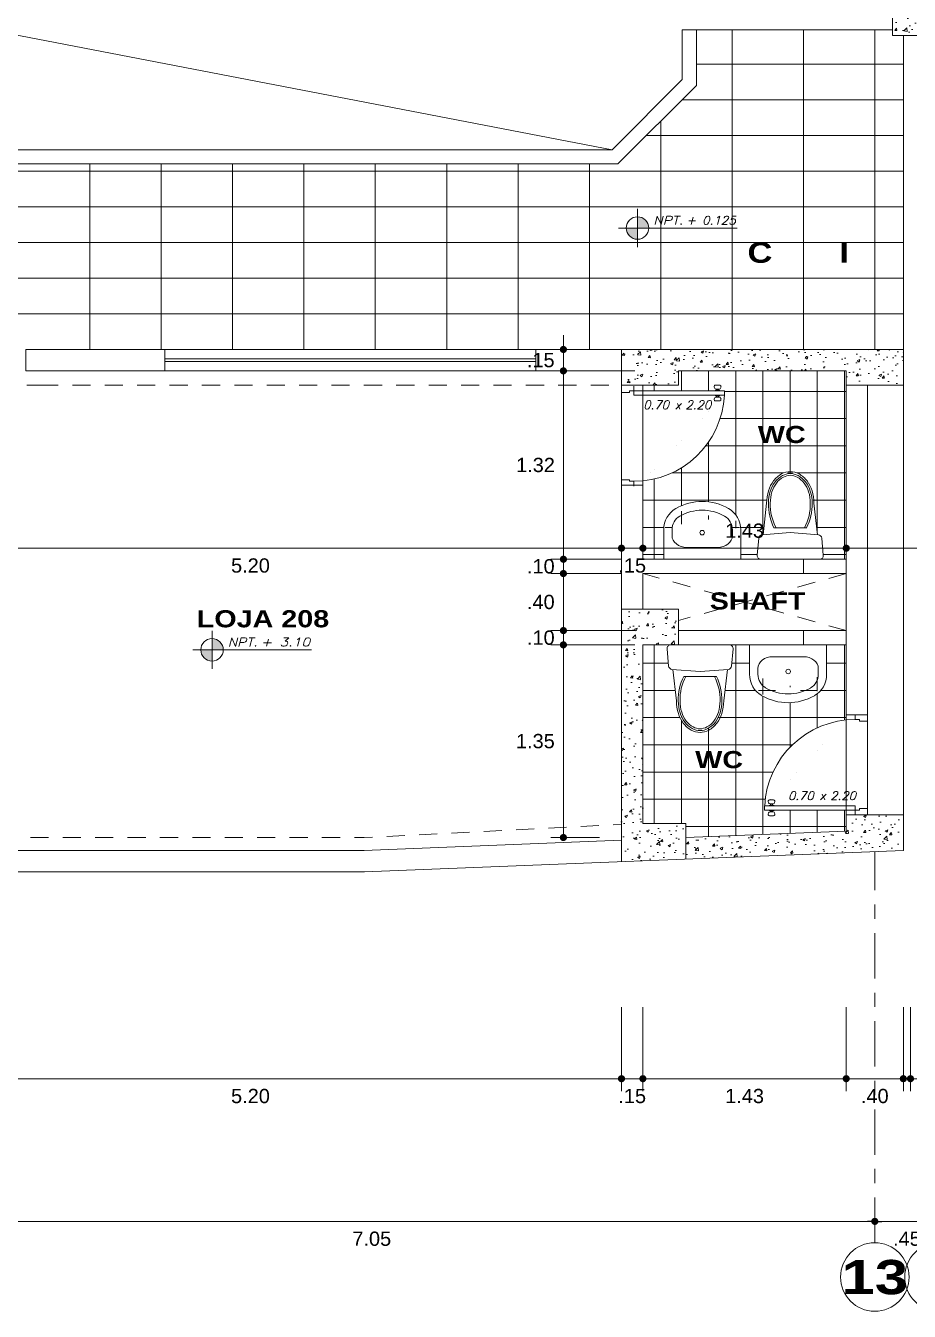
# Model space of a CAD drawing. Header units: millimetres. Extents: x 2178 to 2304, y 1220 to 1359.
# Drawn here: x 2207.12 to 2213.31, y 1281.28 to 1290.29 of the extents above; entities that cross this region are included whole.
import ezdxf
from ezdxf.enums import TextEntityAlignment as Align

# ---------------------------------------------------------------- set-up
doc = ezdxf.new("R2010")
doc.units = ezdxf.units.MM
doc.linetypes.add('CENTER', pattern=[50.8, 31.75, -6.35, 6.35, -6.35])
doc.linetypes.add('HIDDEN', pattern=[9.525, 6.35, -3.175])
doc.layers.get('0').update_dxf_attribs({"lineweight": 0})
for name, color, linetype, lineweight in [('carpinteria', 12, 'Continuous', 5), ('COTAS', 40, 'Continuous', 20), ('Ejes22', 50, 'CENTER', 9), ('Mobiliario', 52, 'Continuous', 5), ('muros bajos', 2, 'Continuous', 25), ('PLUMA 1', 46, 'Continuous', 13), ('PLUMA 2', 94, 'Continuous', 15), ('PLUMA 7', 10, 'Continuous', 0), ('PLUMA4', 160, 'Continuous', 40), ('PROY', 13, 'HIDDEN', 13), ('TEXTO', 5, 'Continuous', 18), ('TEXTOS', 42, 'Continuous', 13)]:
    doc.layers.add(name, color=color, linetype=linetype, lineweight=lineweight)
doc.layers.add('pisos....', color=7, linetype='Continuous', lineweight=5, true_color=0x7c7f7e)
doc.styles.add('ARIAL', font='arial.ttf')
doc.styles.add('ARIAL-N', font='arialbd.ttf')
doc.styles.add('ARIALCH', font='arialbd.ttf', dxfattribs={"width": 1.25})
doc.styles.add('SIMPLEX', font='simplex.shx', dxfattribs={"width": 1.2, "oblique": 15})
doc.dimstyles.new('RPM 50', dxfattribs={"dimtxt": 0.1, "dimasz": 0.05, "dimexe": 0.0885, "dimexo": 0.1535, "dimgap": 0.071, "dimtad": 2, "dimtih": 1, "dimtoh": 1, "dimzin": 4, "dimdsep": 46, "dimtxsty": 'ARIAL', "dimblk": 'DOT', "dimcen": 0.4, "dimdle": 0.25, "dimclrd": 8, "dimclre": 8, "dimclrt": 9, "dimadec": 0, "dimazin": 0, "dimtfac": 1, "dimtix": 1, "dimtmove": 0, "dimatfit": 3, "dimldrblk": 'DOT', "dimfxl": 0.5, "dimfxlon": 1, "dimlwd": 0, "dimlwe": 0, "dimarcsym": 0})
pattern_1 = [(50, (1020.13603, -473.25467), (0.182184669, -0.015939086), [0.01905, -0.20955]), (355, (1020.13603, -473.25467), (-0.035243421, 0.191056845), [0.01524, -0.167640584]), (100.451445, (1020.15121, -473.256), (0.146941247, 0.175117752), [0.016190009, -0.178090245]), (46.1842, (1020.13603, -473.20387), (0.27107904, -0.042042328), [0.028575, -0.314325]), (96.635558, (1020.15862, -473.20738), (0.237404134, 0.247426125), [0.024285023, -0.267135608]), (351.184151, (1020.13603, -473.20387), (0.237404134, 0.247426125), [0.022859967, -0.251459732]), (21, (1020.16143, -473.21657), (0.151614391, -0.102265198), [0.01905, -0.20955]), (326, (1020.16143, -473.21657), (0.061802028, 0.184187966), [0.01524, -0.16764]), (71.451445, (1020.17407, -473.2251), (0.21341642, 0.081922769), [0.016190009, -0.178089938]), (37.5, (1020.13603, -473.25467), (0.0030886033, 0.0845550389), [0, -0.165608, 0, -0.17018, 0, -0.168275]), (7.5, (1020.13603, -473.25467), (0.0668196625, 0.100180575), [0, -0.097028, 0, -0.161798, 0, -0.064135]), (327.5, (1020.07939, -473.25467), (0.1355905952, -0.005728744), [0, -0.0635, 0, -0.19812, 0, -0.26289]), (317.5, (1020.05399, -473.25467), (0.1481291814, 0.025426491), [0, -0.08255, 0, -0.131572, 0, -0.18669])]
pattern_2 = [(0, (1020.13603, -473.25467), (0, 0.1905), []), (90, (1020.13603, -473.25467), (-0.1905, 1e-17), [])]

# ---------------------------------------------------------------- blocks, each defined once
blk = doc.blocks.new('N')
at = {"linetype": 'Continuous'}
h = blk.add_hatch(color=256, dxfattribs=at)
h.paths.add_polyline_path([(0, 0.1), (0, 0), (0.1, 0, 0.414214)])
h.paths.add_polyline_path([(-0.1, 0, 0.414214), (0, -0.1), (0, 0)])
for points in [[(0, 0.17), (0, -0.17)], [(-0.17, 0), (0.887, 0)]]:
    blk.add_lwpolyline(points)
blk.add_circle((0, 0), 0.1)
at = {"color": 64, "style": 'SIMPLEX', "oblique": 15, "width": 1.2}
blk.add_text('NPT.', height=0.075, dxfattribs=at).set_placement((0.14, 0.031))
at = {"color": 64, "style": 'SIMPLEX', "oblique": 15, "width": 1.062312}
blk.add_attdef('NIV', text='', height=0.075, dxfattribs=at).set_placement((0.435, 0.031), (0.875, 0.031), align=Align.FIT)
blk = doc.blocks.new('puerta de 0.80')
for p, q in [((0, 0.758), (0, 0.808)), ((0, 0.058), (0, 0.808)), ((0, 0.758), (0.065, 0.758)), ((0.065, 0.758), (0.065, 0.77)), ((0.065, 0.77), (0.1, 0.77)), ((0.1, 0.77), (0.1, 0.808)), ((0.743, 0.113), (0.746, 0.103)), ((0.77, 0.126), (0.753, 0.126)), ((0.77, 0.126), (0.787, 0.126)), ((0.797, 0.113), (0.794, 0.103)), ((0, 0.008), (0, 0.058)), ((0, 0.058), (0.065, 0.058)), ((0.065, 0.045), (0.065, 0.058)), ((0.1, 0.045), (0.065, 0.045)), ((0.1, 0.08), (0.825, 0.08)), ((0.1, 0.045), (0.1, 0.08)), ((0.825, 0.045), (0.1, 0.045)), ((0.1, 0.045), (0.1, 0.008)), ((0.743, 0.013), (0.746, 0.023)), ((0.77, 0), (0.753, 0)), ((0.782, 0.095), (0.756, 0.095)), ((0.756, 0.095), (0.758, 0.095)), ((0.782, 0.085), (0.756, 0.085)), ((0.782, 0.04), (0.756, 0.04)), ((0.782, 0.031), (0.756, 0.031)), ((0.756, 0.031), (0.758, 0.031)), ((0.763, 0.09), (0.763, 0.085)), ((0.763, 0.036), (0.763, 0.04)), ((0.77, 0), (0.787, 0)), ((0.825, 0.045), (0.772, 0.045)), ((0.777, 0.09), (0.777, 0.085)), ((0.777, 0.036), (0.777, 0.04)), ((0.784, 0.095), (0.782, 0.095)), ((0.784, 0.031), (0.782, 0.031)), ((0.797, 0.013), (0.794, 0.023)), ((0.825, 0.08), (0.825, 0.045))]:
    blk.add_line(p, q)
at = {"linetype": 'Continuous', "lineweight": 0}
for p, q in [((0.756, 0.085), (0.742, 0.08)), ((0.756, 0.04), (0.742, 0.045)), ((0.782, 0.085), (0.796, 0.08)), ((0.782, 0.04), (0.796, 0.045))]:
    blk.add_line(p, q, dxfattribs=at)
for centre, radius, start, end in [((0.1, 0.045), 0.725, 2.7671, 90), ((0.753, 0.116), 0.01, 90, 195), ((0.787, 0.116), 0.01, 345, 90), ((0.753, 0.01), 0.01, 165, 270), ((0.756, 0.105), 0.01, 195, 270), ((0.756, 0.021), 0.01, 90, 165), ((0.758, 0.09), 0.005, 0, 90), ((0.758, 0.036), 0.005, 270, 0), ((0.782, 0.09), 0.005, 90, 180), ((0.782, 0.036), 0.005, 180, 270), ((0.784, 0.105), 0.01, 270, 345), ((0.784, 0.021), 0.01, 15, 90), ((0.787, 0.01), 0.01, 270, 15)]:
    blk.add_arc(centre, radius, start, end)
blk = doc.blocks.new('P')
at = {"style": 'SIMPLEX', "oblique": 15}
blk.add_text('x', height=0.06, dxfattribs=at).set_placement((-0.017, 0.0255))
blk.add_attdef('L', text='', height=0.06, dxfattribs=at).set_placement((-0.0577, 0.0255), align=Align.RIGHT)
blk.add_attdef('H', (0.0581, 0.0255), '', height=0.06, dxfattribs=at)
blk = doc.blocks.new('LAVATORIO')
at = {"layer": 'PLUMA 1', "linetype": 'Continuous', "lineweight": 20}
for p, q in [((-0.3, 0.207), (-0.3, -0.022)), ((-0.3, 0.207), (0.3, 0.207)), ((0.3, 0.207), (0.3, -0.022)), ((-0.119, 0.115), (0.119, 0.115)), ((-0.235, 0.024), (-0.235, -0.022)), ((0.235, 0.024), (0.235, -0.022))]:
    blk.add_line(p, q, dxfattribs=at)
blk.add_circle((0, 0), 0.0175, dxfattribs=at)
at = {"layer": 'PLUMA 1', "linetype": 'Continuous', "lineweight": 20, "extrusion": (0, 0, -1)}
for centre, major_axis, ratio, start_param, end_param in [((-0.119, 0.024), (0.116, 0), 0.784675, 3.141593, 4.712389), ((0.119, 0.024), (-0.116, 0), 0.784675, 1.570796, 3.141593), ((-0.119, -0.022), (0, 0.189), 0.956522, 3.638567, 4.712389), ((-0.119, -0.022), (0, 0.121), 0.956522, 3.638567, 4.712389), ((0.119, -0.022), (0, 0.121), 0.956522, 1.570796, 2.644618), ((0.119, -0.022), (0, 0.189), 0.956522, 1.570796, 2.644618), ((0, 0.207), (0, 0.45), 0.956522, 2.644618, 3.638567), ((0, 0.207), (0, 0.382), 0.956522, 2.644618, 3.638567)]:
    blk.add_ellipse(centre, major_axis=major_axis, ratio=ratio, start_param=start_param, end_param=end_param, dxfattribs=at)
blk = doc.blocks.new('A$C17BD6781')
at = {"layer": 'Mobiliario', "linetype": 'Continuous'}
for p, q in [((0.047, 0.202), (0.077, 0.462)), ((0.497, 0.202), (0.467, 0.462)), ((0.272, 0.22), (0.04, 0.202)), ((0.137, 0.26), (0.407, 0.26)), ((0.272, 0.22), (0.504, 0.202)), ((0, 0.033), (0.013, 0.175)), ((0.544, 0.033), (0.531, 0.175)), ((0.03, 0), (0.514, 0))]:
    blk.add_line(p, q, dxfattribs=at)
for points in [[(0.467, 0.462, 0.075681), (0.451, 0.565, 0.085947), (0.41, 0.646, 0.106022), (0.344, 0.703, 0.126466), (0.272, 0.722, 0.126466), (0.2, 0.703, 0.106022), (0.134, 0.646, 0.085947), (0.093, 0.565, 0.075681), (0.077, 0.462, 0.075681)], [(0.452, 0.462, 0.075681), (0.437, 0.56, 0.085947), (0.398, 0.637, 0.106022), (0.336, 0.69, 0.126466), (0.272, 0.707, 0.126466), (0.208, 0.69, 0.106022), (0.146, 0.637, 0.085947), (0.107, 0.56, 0.075681), (0.092, 0.462, 0.075681)], [(0.437, 0.462, 0.075681), (0.423, 0.556, 0.085947), (0.386, 0.628, 0.106022), (0.329, 0.677, 0.126466), (0.272, 0.692, 0.126466), (0.215, 0.677, 0.106022), (0.158, 0.628, 0.085947), (0.121, 0.556, 0.075681), (0.107, 0.462, 0.075681)]]:
    blk.add_lwpolyline(points, format="xyb", dxfattribs=at)
for centre, radius, start, end in [((0.514, 0.45), 0.422, 178.3249, 206.7886), ((0.514, 0.45), 0.407, 178.3249, 207.8601), ((0.03, 0.45), 0.407, 332.1399, 1.6751), ((0.03, 0.45), 0.422, 333.2114, 1.6751), ((0.043, 0.172), 0.03, 94.453, 174.8056), ((0.501, 0.172), 0.03, 5.1944, 85.547), ((0.03, 0.03), 0.03, 174.8056, 270), ((0.514, 0.03), 0.03, 270, 5.1944)]:
    blk.add_arc(centre, radius, start, end, dxfattribs=at)
blk = doc.blocks.new('_DOT')
at = {"color": 0, "linetype": 'ByBlock'}
blk.add_line((-0.5, 0), (-1, 0), dxfattribs=at)
at = {"color": 0, "linetype": 'ByBlock', "const_width": 0.5}
blk.add_lwpolyline([(-0.25, 0, 1), (0.25, 0, 1)], format="xyb", close=True, dxfattribs=at)
blk = doc.blocks.new('*D1191')
at = {"layer": 'Defpoints', "color": 0, "transparency": 16777216}
for p in [(2206.0192, 1281.9115), (2213.0692, 1281.9115), (2213.0692, 1281.9115)]:
    blk.add_point(p, dxfattribs=at)
at = {"layer": 'muros bajos', "color": 8, "lineweight": 0, "transparency": 16777216}
for p, q in [((2206.0192, 1281.9115), (2206.0192, 1282)), ((2213.0692, 1281.9115), (2213.0692, 1282)), ((2206.0692, 1281.9115), (2213.0192, 1281.9115))]:
    blk.add_line(p, q, dxfattribs=at)
at = {"layer": 'muros bajos', "color": 8, "lineweight": 0, "transparency": 16777216, "xscale": 0.05, "yscale": 0.05, "zscale": 0.05, "rotation": 180}
blk.add_blockref('_DOT', (2206.0192, 1281.9115), dxfattribs=at)
at = {"layer": 'muros bajos', "color": 8, "lineweight": 0, "transparency": 16777216, "xscale": 0.05, "yscale": 0.05, "zscale": 0.05}
blk.add_blockref('_DOT', (2213.0692, 1281.9115), dxfattribs=at)
at = {"layer": 'muros bajos', "color": 9, "transparency": 16777216, "insert": (2209.5442, 1281.7895), "char_height": 0.1, "attachment_point": 5, "style": 'ARIAL'}
blk.add_mtext('7.05', dxfattribs=at)
blk = doc.blocks.new('*D1192')
at = {"layer": 'Defpoints', "color": 0, "transparency": 16777216}
for p in [(2213.0692, 1281.9115), (2213.5192, 1281.9115), (2213.5192, 1281.9115)]:
    blk.add_point(p, dxfattribs=at)
at = {"layer": 'muros bajos', "color": 8, "lineweight": 0, "transparency": 16777216}
for p, q in [((2213.0692, 1281.9115), (2213.0692, 1282)), ((2213.5192, 1281.9115), (2213.5192, 1282)), ((2213.1192, 1281.9115), (2213.4692, 1281.9115))]:
    blk.add_line(p, q, dxfattribs=at)
at = {"layer": 'muros bajos', "color": 8, "lineweight": 0, "transparency": 16777216, "xscale": 0.05, "yscale": 0.05, "zscale": 0.05, "rotation": 180}
blk.add_blockref('_DOT', (2213.0692, 1281.9115), dxfattribs=at)
at = {"layer": 'muros bajos', "color": 8, "lineweight": 0, "transparency": 16777216, "xscale": 0.05, "yscale": 0.05, "zscale": 0.05}
blk.add_blockref('_DOT', (2213.5192, 1281.9115), dxfattribs=at)
at = {"layer": 'muros bajos', "color": 9, "transparency": 16777216, "insert": (2213.2942, 1281.7897), "char_height": 0.1, "attachment_point": 5, "style": 'ARIAL'}
blk.add_mtext('.45', dxfattribs=at)
blk = doc.blocks.new('*D1218')
at = {"color": 8, "lineweight": 0, "transparency": 16777216}
for p, q in [((2206.0942, 1283.4115), (2206.0942, 1282.823)), ((2211.2942, 1283.4115), (2211.2942, 1282.823)), ((2206.1442, 1282.9115), (2211.2442, 1282.9115))]:
    blk.add_line(p, q, dxfattribs=at)
at = {"layer": 'Defpoints', "color": 0, "transparency": 16777216}
for p in [(2206.0942, 1284.5803), (2211.2942, 1284.5831), (2211.2942, 1282.9115)]:
    blk.add_point(p, dxfattribs=at)
at = {"color": 8, "lineweight": 0, "transparency": 16777216, "xscale": 0.05, "yscale": 0.05, "zscale": 0.05, "rotation": 180}
blk.add_blockref('_DOT', (2206.0942, 1282.9115), dxfattribs=at)
at = {"color": 8, "lineweight": 0, "transparency": 16777216, "xscale": 0.05, "yscale": 0.05, "zscale": 0.05}
blk.add_blockref('_DOT', (2211.2942, 1282.9115), dxfattribs=at)
at = {"color": 9, "transparency": 16777216, "insert": (2208.6942, 1282.7895), "char_height": 0.1, "attachment_point": 5, "style": 'ARIAL'}
blk.add_mtext('5.20', dxfattribs=at)
blk = doc.blocks.new('*D1219')
at = {"color": 8, "lineweight": 0, "transparency": 16777216}
for p, q in [((2211.2942, 1283.4115), (2211.2942, 1282.823)), ((2211.4442, 1283.4115), (2211.4442, 1282.823)), ((2211.2442, 1282.9115), (2211.1942, 1282.9115)), ((2211.2942, 1282.9115), (2211.4442, 1282.9115)), ((2211.4942, 1282.9115), (2211.5442, 1282.9115))]:
    blk.add_line(p, q, dxfattribs=at)
at = {"layer": 'Defpoints', "color": 0, "transparency": 16777216}
for p in [(2211.4442, 1284.7008), (2211.2942, 1284.5831), (2211.4442, 1282.9115)]:
    blk.add_point(p, dxfattribs=at)
at = {"color": 8, "lineweight": 0, "transparency": 16777216, "xscale": 0.05, "yscale": 0.05, "zscale": 0.05}
blk.add_blockref('_DOT', (2211.2942, 1282.9115), dxfattribs=at)
at = {"color": 8, "lineweight": 0, "transparency": 16777216, "xscale": 0.05, "yscale": 0.05, "zscale": 0.05, "rotation": 180}
blk.add_blockref('_DOT', (2211.4442, 1282.9115), dxfattribs=at)
at = {"color": 9, "transparency": 16777216, "insert": (2211.3692, 1282.7895), "char_height": 0.1, "attachment_point": 5, "style": 'ARIAL'}
blk.add_mtext('.15', dxfattribs=at)
blk = doc.blocks.new('*D1220')
at = {"color": 8, "lineweight": 0, "transparency": 16777216}
for p, q in [((2211.4442, 1283.4115), (2211.4442, 1282.823)), ((2212.8692, 1283.4115), (2212.8692, 1282.823)), ((2211.4942, 1282.9115), (2212.8192, 1282.9115))]:
    blk.add_line(p, q, dxfattribs=at)
at = {"layer": 'Defpoints', "color": 0, "transparency": 16777216}
for p in [(2212.8692, 1284.7613), (2211.4442, 1284.7008), (2212.8692, 1282.9115)]:
    blk.add_point(p, dxfattribs=at)
at = {"color": 8, "lineweight": 0, "transparency": 16777216, "xscale": 0.05, "yscale": 0.05, "zscale": 0.05, "rotation": 180}
blk.add_blockref('_DOT', (2211.4442, 1282.9115), dxfattribs=at)
at = {"color": 8, "lineweight": 0, "transparency": 16777216, "xscale": 0.05, "yscale": 0.05, "zscale": 0.05}
blk.add_blockref('_DOT', (2212.8692, 1282.9115), dxfattribs=at)
at = {"color": 9, "transparency": 16777216, "insert": (2212.1567, 1282.7894), "char_height": 0.1, "attachment_point": 5, "style": 'ARIAL'}
blk.add_mtext('1.43', dxfattribs=at)
blk = doc.blocks.new('*D1221')
at = {"color": 8, "lineweight": 0, "transparency": 16777216}
for p, q in [((2212.8692, 1283.4115), (2212.8692, 1282.823)), ((2213.2692, 1283.4115), (2213.2692, 1282.823)), ((2212.9192, 1282.9115), (2213.2192, 1282.9115))]:
    blk.add_line(p, q, dxfattribs=at)
at = {"layer": 'Defpoints', "color": 0, "transparency": 16777216}
for p in [(2212.8692, 1284.7613), (2213.2692, 1284.7613), (2213.2692, 1282.9115)]:
    blk.add_point(p, dxfattribs=at)
at = {"color": 8, "lineweight": 0, "transparency": 16777216, "xscale": 0.05, "yscale": 0.05, "zscale": 0.05, "rotation": 180}
blk.add_blockref('_DOT', (2212.8692, 1282.9115), dxfattribs=at)
at = {"color": 8, "lineweight": 0, "transparency": 16777216, "xscale": 0.05, "yscale": 0.05, "zscale": 0.05}
blk.add_blockref('_DOT', (2213.2692, 1282.9115), dxfattribs=at)
at = {"color": 9, "transparency": 16777216, "insert": (2213.0692, 1282.7895), "char_height": 0.1, "attachment_point": 5, "style": 'ARIAL'}
blk.add_mtext('.40', dxfattribs=at)
blk = doc.blocks.new('*D1222')
at = {"color": 8, "lineweight": 0, "transparency": 16777216}
for p, q in [((2213.3192, 1283.4115), (2213.3192, 1282.823)), ((2213.7192, 1283.4115), (2213.7192, 1282.823)), ((2213.3692, 1282.9115), (2213.6692, 1282.9115))]:
    blk.add_line(p, q, dxfattribs=at)
at = {"layer": 'Defpoints', "color": 0, "transparency": 16777216}
for p in [(2213.3192, 1284.7613), (2213.7192, 1284.7613), (2213.7192, 1282.9115)]:
    blk.add_point(p, dxfattribs=at)
at = {"color": 8, "lineweight": 0, "transparency": 16777216, "xscale": 0.05, "yscale": 0.05, "zscale": 0.05, "rotation": 180}
blk.add_blockref('_DOT', (2213.3192, 1282.9115), dxfattribs=at)
at = {"color": 8, "lineweight": 0, "transparency": 16777216, "xscale": 0.05, "yscale": 0.05, "zscale": 0.05}
blk.add_blockref('_DOT', (2213.7192, 1282.9115), dxfattribs=at)
at = {"color": 9, "transparency": 16777216, "insert": (2213.5192, 1282.7895), "char_height": 0.1, "attachment_point": 5, "style": 'ARIAL'}
blk.add_mtext('.40', dxfattribs=at)
blk = doc.blocks.new('*D1280')
at = {"color": 8, "lineweight": 0, "transparency": 16777216}
for p, q in [((2206.0942, 1286.629), (2206.0942, 1286.7175)), ((2211.2942, 1286.629), (2211.2942, 1286.7175)), ((2206.1442, 1286.629), (2211.2442, 1286.629))]:
    blk.add_line(p, q, dxfattribs=at)
at = {"layer": 'Defpoints', "color": 0, "transparency": 16777216}
for p in [(2206.0942, 1286.629), (2211.2942, 1286.629), (2211.2942, 1286.629)]:
    blk.add_point(p, dxfattribs=at)
at = {"color": 8, "lineweight": 0, "transparency": 16777216, "xscale": 0.05, "yscale": 0.05, "zscale": 0.05, "rotation": 180}
blk.add_blockref('_DOT', (2206.0942, 1286.629), dxfattribs=at)
at = {"color": 8, "lineweight": 0, "transparency": 16777216, "xscale": 0.05, "yscale": 0.05, "zscale": 0.05}
blk.add_blockref('_DOT', (2211.2942, 1286.629), dxfattribs=at)
at = {"color": 9, "transparency": 16777216, "insert": (2208.6942, 1286.507), "char_height": 0.1, "attachment_point": 5, "style": 'ARIAL'}
blk.add_mtext('5.20', dxfattribs=at)
blk = doc.blocks.new('*D1281')
at = {"color": 8, "lineweight": 0, "transparency": 16777216}
for p, q in [((2211.2942, 1286.629), (2211.2942, 1286.7175)), ((2211.4442, 1286.629), (2211.4442, 1286.7175)), ((2211.2442, 1286.629), (2211.1942, 1286.629)), ((2211.2942, 1286.629), (2211.4442, 1286.629)), ((2211.4942, 1286.629), (2211.5442, 1286.629))]:
    blk.add_line(p, q, dxfattribs=at)
at = {"layer": 'Defpoints', "color": 0, "transparency": 16777216}
for p in [(2211.2942, 1286.629), (2211.4442, 1286.629), (2211.4442, 1286.5515)]:
    blk.add_point(p, dxfattribs=at)
at = {"color": 8, "lineweight": 0, "transparency": 16777216, "xscale": 0.05, "yscale": 0.05, "zscale": 0.05}
blk.add_blockref('_DOT', (2211.2942, 1286.629), dxfattribs=at)
at = {"color": 8, "lineweight": 0, "transparency": 16777216, "xscale": 0.05, "yscale": 0.05, "zscale": 0.05, "rotation": 180}
blk.add_blockref('_DOT', (2211.4442, 1286.629), dxfattribs=at)
at = {"color": 9, "transparency": 16777216, "insert": (2211.3692, 1286.507), "char_height": 0.1, "attachment_point": 5, "style": 'ARIAL'}
blk.add_mtext('.15', dxfattribs=at)
blk = doc.blocks.new('*D1282')
at = {"color": 8, "lineweight": 0, "transparency": 16777216}
for p, q in [((2211.4442, 1286.629), (2211.4442, 1286.7175)), ((2212.8692, 1286.629), (2212.8692, 1286.7175)), ((2211.4942, 1286.629), (2212.8192, 1286.629))]:
    blk.add_line(p, q, dxfattribs=at)
at = {"layer": 'Defpoints', "color": 0, "transparency": 16777216}
for p in [(2212.8692, 1286.629), (2211.4442, 1286.5515), (2212.8692, 1286.5515)]:
    blk.add_point(p, dxfattribs=at)
at = {"color": 8, "lineweight": 0, "transparency": 16777216, "xscale": 0.05, "yscale": 0.05, "zscale": 0.05, "rotation": 180}
blk.add_blockref('_DOT', (2211.4442, 1286.629), dxfattribs=at)
at = {"color": 8, "lineweight": 0, "transparency": 16777216, "xscale": 0.05, "yscale": 0.05, "zscale": 0.05}
blk.add_blockref('_DOT', (2212.8692, 1286.629), dxfattribs=at)
at = {"color": 9, "transparency": 16777216, "insert": (2212.1567, 1286.7511), "char_height": 0.1, "attachment_point": 5, "style": 'ARIAL'}
blk.add_mtext('1.43', dxfattribs=at)
blk = doc.blocks.new('*D1283')
at = {"color": 8, "lineweight": 0, "transparency": 16777216}
for p, q in [((2212.8692, 1286.629), (2212.8692, 1286.7175)), ((2218.4442, 1286.629), (2218.4442, 1286.7175)), ((2212.9192, 1286.629), (2218.3942, 1286.629))]:
    blk.add_line(p, q, dxfattribs=at)
at = {"layer": 'Defpoints', "color": 0, "transparency": 16777216}
for p in [(2218.4442, 1286.629), (2212.8692, 1286.5515), (2218.4442, 1286.5515)]:
    blk.add_point(p, dxfattribs=at)
at = {"color": 8, "lineweight": 0, "transparency": 16777216, "xscale": 0.05, "yscale": 0.05, "zscale": 0.05, "rotation": 180}
blk.add_blockref('_DOT', (2212.8692, 1286.629), dxfattribs=at)
at = {"color": 8, "lineweight": 0, "transparency": 16777216, "xscale": 0.05, "yscale": 0.05, "zscale": 0.05}
blk.add_blockref('_DOT', (2218.4442, 1286.629), dxfattribs=at)
at = {"color": 9, "transparency": 16777216, "insert": (2215.6567, 1286.7511), "char_height": 0.1, "attachment_point": 5, "style": 'ARIAL'}
blk.add_mtext('5.58', dxfattribs=at)
blk = doc.blocks.new('*D1285')
at = {"color": 8, "lineweight": 0, "transparency": 16777216}
for p, q in [((2210.8872, 1288.0715), (2210.8872, 1288.1215)), ((2211.1407, 1288.0215), (2210.7987, 1288.0215)), ((2210.8872, 1288.0215), (2210.8872, 1287.8715)), ((2211.3872, 1287.8715), (2210.7987, 1287.8715)), ((2210.8872, 1287.8215), (2210.8872, 1287.7715))]:
    blk.add_line(p, q, dxfattribs=at)
at = {"layer": 'Defpoints', "color": 0, "transparency": 16777216}
for p in [(2211.2942, 1288.0215), (2210.8872, 1287.8715), (2211.6942, 1287.8715)]:
    blk.add_point(p, dxfattribs=at)
at = {"color": 8, "lineweight": 0, "transparency": 16777216, "xscale": 0.05, "yscale": 0.05, "zscale": 0.05}
for p, rotation in [((2210.8872, 1288.0215), 270), ((2210.8872, 1287.8715), 90)]:
    blk.add_blockref('_DOT', p, dxfattribs=dict(at, rotation=rotation))
at = {"color": 9, "transparency": 16777216, "insert": (2210.7283, 1287.9465), "char_height": 0.1, "attachment_point": 5, "style": 'ARIAL'}
blk.add_mtext('.15', dxfattribs=at)
blk = doc.blocks.new('*D1286')
at = {"color": 8, "lineweight": 0, "transparency": 16777216}
for p, q in [((2211.3872, 1287.8715), (2210.7987, 1287.8715)), ((2210.8872, 1287.8215), (2210.8872, 1286.6015)), ((2211.2907, 1286.5515), (2210.7987, 1286.5515))]:
    blk.add_line(p, q, dxfattribs=at)
at = {"layer": 'Defpoints', "color": 0, "transparency": 16777216}
for p in [(2211.6942, 1287.8715), (2210.8872, 1286.5515), (2211.4442, 1286.5515)]:
    blk.add_point(p, dxfattribs=at)
at = {"color": 8, "lineweight": 0, "transparency": 16777216, "xscale": 0.05, "yscale": 0.05, "zscale": 0.05}
for p, rotation in [((2210.8872, 1287.8715), 90), ((2210.8872, 1286.5515), 270)]:
    blk.add_blockref('_DOT', p, dxfattribs=dict(at, rotation=rotation))
at = {"color": 9, "transparency": 16777216, "insert": (2210.6916, 1287.2115), "char_height": 0.1, "attachment_point": 5, "style": 'ARIAL'}
blk.add_mtext('1.32', dxfattribs=at)
blk = doc.blocks.new('*D1287')
at = {"color": 8, "lineweight": 0, "transparency": 16777216}
for p, q in [((2210.8872, 1286.6015), (2210.8872, 1286.6515)), ((2211.2907, 1286.5515), (2210.7987, 1286.5515)), ((2210.8872, 1286.5515), (2210.8872, 1286.4515)), ((2211.2907, 1286.4515), (2210.7987, 1286.4515)), ((2210.8872, 1286.4015), (2210.8872, 1286.3515))]:
    blk.add_line(p, q, dxfattribs=at)
at = {"layer": 'Defpoints', "color": 0, "transparency": 16777216}
for p in [(2211.4442, 1286.5515), (2210.8872, 1286.4515), (2211.4442, 1286.4515)]:
    blk.add_point(p, dxfattribs=at)
at = {"color": 8, "lineweight": 0, "transparency": 16777216, "xscale": 0.05, "yscale": 0.05, "zscale": 0.05}
for p, rotation in [((2210.8872, 1286.5515), 270), ((2210.8872, 1286.4515), 90)]:
    blk.add_blockref('_DOT', p, dxfattribs=dict(at, rotation=rotation))
at = {"color": 9, "transparency": 16777216, "insert": (2210.7288, 1286.5015), "char_height": 0.1, "attachment_point": 5, "style": 'ARIAL'}
blk.add_mtext('.10', dxfattribs=at)
blk = doc.blocks.new('*D1288')
at = {"color": 8, "lineweight": 0, "transparency": 16777216}
for p, q in [((2211.2907, 1286.4515), (2210.7987, 1286.4515)), ((2210.8872, 1286.4015), (2210.8872, 1286.1015)), ((2211.3872, 1286.0515), (2210.7987, 1286.0515))]:
    blk.add_line(p, q, dxfattribs=at)
at = {"layer": 'Defpoints', "color": 0, "transparency": 16777216}
for p in [(2211.4442, 1286.4515), (2210.8872, 1286.0515), (2211.6942, 1286.0515)]:
    blk.add_point(p, dxfattribs=at)
at = {"color": 8, "lineweight": 0, "transparency": 16777216, "xscale": 0.05, "yscale": 0.05, "zscale": 0.05}
for p, rotation in [((2210.8872, 1286.4515), 90), ((2210.8872, 1286.0515), 270)]:
    blk.add_blockref('_DOT', p, dxfattribs=dict(at, rotation=rotation))
at = {"color": 9, "transparency": 16777216, "insert": (2210.7288, 1286.2515), "char_height": 0.1, "attachment_point": 5, "style": 'ARIAL'}
blk.add_mtext('.40', dxfattribs=at)
blk = doc.blocks.new('*D1289')
at = {"color": 8, "lineweight": 0, "transparency": 16777216}
for p, q in [((2210.8872, 1286.1015), (2210.8872, 1286.1515)), ((2211.3872, 1286.0515), (2210.7987, 1286.0515)), ((2210.8872, 1286.0515), (2210.8872, 1285.9515)), ((2211.3872, 1285.9515), (2210.7987, 1285.9515)), ((2210.8872, 1285.9015), (2210.8872, 1285.8515))]:
    blk.add_line(p, q, dxfattribs=at)
at = {"layer": 'Defpoints', "color": 0, "transparency": 16777216}
for p in [(2211.6942, 1286.0515), (2210.8872, 1285.9515), (2211.6942, 1285.9515)]:
    blk.add_point(p, dxfattribs=at)
at = {"color": 8, "lineweight": 0, "transparency": 16777216, "xscale": 0.05, "yscale": 0.05, "zscale": 0.05}
for p, rotation in [((2210.8872, 1286.0515), 270), ((2210.8872, 1285.9515), 90)]:
    blk.add_blockref('_DOT', p, dxfattribs=dict(at, rotation=rotation))
at = {"color": 9, "transparency": 16777216, "insert": (2210.7288, 1286.0015), "char_height": 0.1, "attachment_point": 5, "style": 'ARIAL'}
blk.add_mtext('.10', dxfattribs=at)
blk = doc.blocks.new('*D1290')
at = {"color": 8, "lineweight": 0, "transparency": 16777216}
for p, q in [((2211.3872, 1285.9515), (2210.7987, 1285.9515)), ((2210.8872, 1285.9015), (2210.8872, 1284.6515)), ((2211.1407, 1284.6015), (2210.7987, 1284.6015))]:
    blk.add_line(p, q, dxfattribs=at)
at = {"layer": 'Defpoints', "color": 0, "transparency": 16777216}
for p in [(2211.6942, 1285.9515), (2210.8872, 1284.6015), (2211.2942, 1284.6015)]:
    blk.add_point(p, dxfattribs=at)
at = {"color": 8, "lineweight": 0, "transparency": 16777216, "xscale": 0.05, "yscale": 0.05, "zscale": 0.05}
for p, rotation in [((2210.8872, 1285.9515), 90), ((2210.8872, 1284.6015), 270)]:
    blk.add_blockref('_DOT', p, dxfattribs=dict(at, rotation=rotation))
at = {"color": 9, "transparency": 16777216, "insert": (2210.6907, 1285.2765), "char_height": 0.1, "attachment_point": 5, "style": 'ARIAL'}
blk.add_mtext('1.35', dxfattribs=at)

msp = doc.modelspace()

# ---------------------------------------------------------------- hatches: boundary and pattern name
h = msp.add_hatch()
h.set_pattern_fill('AR-CONC', color=256, scale=0.001)
h.set_pattern_definition(pattern_1)
h.paths.add_polyline_path([(2213.7942, 1290.2215), (2213.7942, 1290.4715), (2213.1942, 1290.4715), (2213.1942, 1290.2215)])
h = msp.add_hatch()
h.set_pattern_fill('AR-CONC', color=256, scale=0.001)
h.set_pattern_definition(pattern_1)
h.paths.add_polyline_path([(2211.2942, 1288.0215), (2211.2942, 1287.7715), (2211.6942, 1287.7715), (2211.6942, 1287.8715), (2212.8692, 1287.8715), (2212.8692, 1287.7715), (2213.2692, 1287.7715), (2213.2692, 1288.0215)])
h = msp.add_hatch()
h.set_pattern_fill('AR-CONC', color=256, scale=0.001)
h.set_pattern_definition(pattern_1)
h.paths.add_polyline_path([(2211.4442, 1285.9515), (2211.6942, 1285.9515), (2211.6942, 1286.2015), (2211.2942, 1286.2015), (2211.2942, 1284.6015), (2211.2942, 1284.4329), (2211.7442, 1284.4508), (2211.7442, 1284.7008), (2211.4442, 1284.7008)])
h = msp.add_hatch()
h.set_pattern_fill('AR-CONC', color=256, scale=0.001)
h.set_pattern_definition(pattern_1)
h.paths.add_polyline_path([(2212.8692, 1284.7613), (2212.8692, 1284.6456), (2211.7442, 1284.6009), (2211.7442, 1284.4508), (2213.2692, 1284.5113), (2213.2692, 1284.7613)])
at = {"layer": 'pisos....'}
h = msp.add_hatch(dxfattribs=at)
h.set_pattern_fill('NET', color=256, scale=0.06)
h.set_pattern_definition(pattern_2)
edge = h.paths.add_edge_path()
edge.add_arc((2212.4771, 1287.0387), 0.1262, 61.16925, 90, ccw=False)
edge.add_arc((2212.4522, 1286.9934), 0.1779, 36.96126, 61.16925, ccw=False)
edge.add_arc((2212.4129, 1286.9639), 0.227, 17.31192, 36.96126, ccw=False)
edge.add_arc((2212.3511, 1286.9446), 0.2918, 0, 17.31192, ccw=False)
edge.add_line((2212.6428, 1286.9446), (2212.6683, 1286.7236))
edge.add_line((2212.6683, 1286.7236), (2212.6739, 1286.7232))
edge.add_arc((2212.6719, 1286.6978), 0.0255, 5.19443, 85.54702, ccw=False)
edge.add_line((2212.6973, 1286.7001), (2212.7083, 1286.5793))
edge.add_arc((2212.6829, 1286.577), 0.0255, -90, 5.19443, ccw=False)
edge.add_line((2212.6829, 1286.5515), (2212.8692, 1286.5515))
edge.add_line((2212.8692, 1286.5515), (2212.8692, 1287.7715))
edge.add_line((2212.8692, 1287.7715), (2212.8692, 1287.8715))
edge.add_line((2212.8692, 1287.8715), (2211.6942, 1287.8715))
edge.add_line((2211.6942, 1287.8715), (2211.6942, 1287.7715))
edge.add_line((2211.6942, 1287.7715), (2211.4442, 1287.7715))
edge.add_line((2211.4442, 1287.7715), (2211.4442, 1287.7318))
edge.add_line((2211.4442, 1287.7318), (2211.9434, 1287.7318))
edge.add_line((2211.9434, 1287.7318), (2211.9556, 1287.7363))
edge.add_line((2211.9556, 1287.7363), (2211.9618, 1287.7363))
edge.add_line((2211.9618, 1287.7363), (2211.9618, 1287.7403))
edge.add_arc((2211.9574, 1287.7405), 0.00437, 358.37027, 458.05782)
edge.add_arc((2211.9556, 1287.7535), 0.00875, 195, 277.81333, ccw=False)
edge.add_line((2211.9472, 1287.7512), (2211.9447, 1287.7605))
edge.add_arc((2211.9532, 1287.7628), 0.00875, 90, 195, ccw=False)
edge.add_line((2211.9532, 1287.7715), (2211.968, 1287.7715))
edge.add_line((2211.968, 1287.7715), (2211.9828, 1287.7715))
edge.add_arc((2211.9828, 1287.7628), 0.00875, -15, 90, ccw=False)
edge.add_line((2211.9913, 1287.7605), (2211.9888, 1287.7512))
edge.add_arc((2211.9804, 1287.7535), 0.00875, 270, 345, ccw=False)
edge.add_line((2211.9804, 1287.7447), (2211.9785, 1287.7447))
edge.add_arc((2211.9785, 1287.7403), 0.00437, 90, 180)
edge.add_line((2211.9742, 1287.7403), (2211.9742, 1287.7363))
edge.add_line((2211.9742, 1287.7363), (2211.9785, 1287.7363))
edge.add_line((2211.9785, 1287.7363), (2211.9908, 1287.7318))
edge.add_line((2211.9908, 1287.7318), (2212.0161, 1287.7318))
edge.add_line((2212.0161, 1287.7318), (2212.0161, 1287.7012))
edge.add_line((2212.0161, 1287.7012), (2212.0154, 1287.7012))
edge.add_arc((2211.3817, 1287.7318), 0.6344, 275.65408, 357.23292, ccw=False)
edge.add_line((2211.4442, 1287.1005), (2211.4442, 1287.0715))
edge.add_line((2211.4442, 1287.0715), (2211.4442, 1286.5515))
edge.add_line((2211.4442, 1286.5515), (2211.5898, 1286.5515))
edge.add_line((2211.5898, 1286.5515), (2211.5898, 1286.7578))
edge.add_ellipse((2211.7529, 1286.7577), major_axis=(0, 0.1704), ratio=0.956522, start_angle=28.47456, end_angle=90, ccw=False)
edge.add_ellipse((2211.8598, 1286.5515), major_axis=(0, 0.405), ratio=0.956522, start_angle=-28.47456, end_angle=28.47456, ccw=False)
edge.add_ellipse((2211.9668, 1286.7577), major_axis=(0, 0.1704), ratio=0.956522, start_angle=-90, end_angle=-28.47456, ccw=False)
edge.add_line((2212.1298, 1286.7578), (2212.1298, 1286.5515))
edge.add_line((2212.1298, 1286.5515), (2212.2713, 1286.5515))
edge.add_arc((2212.2713, 1286.577), 0.0255, 174.80557, 270, ccw=False)
edge.add_line((2212.2459, 1286.5793), (2212.2568, 1286.7001))
edge.add_arc((2212.2822, 1286.6978), 0.0255, 94.45298, 174.80557, ccw=False)
edge.add_line((2212.2803, 1286.7232), (2212.2858, 1286.7236))
edge.add_line((2212.2858, 1286.7236), (2212.3113, 1286.9446))
edge.add_arc((2212.6031, 1286.9446), 0.2918, 162.68808, 180, ccw=False)
edge.add_arc((2212.5412, 1286.9639), 0.227, 143.03874, 162.68808, ccw=False)
edge.add_arc((2212.502, 1286.9934), 0.1779, 118.83075, 143.03874, ccw=False)
edge.add_arc((2212.4771, 1287.0387), 0.1262, 90, 118.83075, ccw=False)
h = msp.add_hatch(dxfattribs=at)
h.set_pattern_fill('NET', color=256, scale=0.06)
h.set_pattern_definition(pattern_2)
edge = h.paths.add_edge_path()
edge.add_ellipse((2212.4619, 1285.9515), major_axis=(0, 0.405), ratio=0.956522, start_angle=151.52544, end_angle=208.47456, ccw=False)
edge.add_ellipse((2212.3549, 1285.7453), major_axis=(0, 0.1704), ratio=0.956522, start_angle=90, end_angle=151.52544, ccw=False)
edge.add_line((2212.1919, 1285.7452), (2212.1919, 1285.9515))
edge.add_line((2212.1919, 1285.9515), (2212.0505, 1285.9515))
edge.add_arc((2212.0505, 1285.926), 0.0255, -5.19443, 90, ccw=False)
edge.add_line((2212.0759, 1285.9237), (2212.0649, 1285.803))
edge.add_arc((2212.0395, 1285.8053), 0.0255, 274.45298, 354.80557, ccw=False)
edge.add_line((2212.0415, 1285.7798), (2212.0359, 1285.7794))
edge.add_line((2212.0359, 1285.7794), (2212.0104, 1285.5584))
edge.add_arc((2211.7186, 1285.5584), 0.2918, -17.31192, 0, ccw=False)
edge.add_arc((2211.7805, 1285.5391), 0.227, 323.03874, 342.68808, ccw=False)
edge.add_arc((2211.8197, 1285.5096), 0.1779, 298.83075, 323.03874, ccw=False)
edge.add_arc((2211.8446, 1285.4643), 0.1262, 270, 298.83075, ccw=False)
edge.add_arc((2211.8446, 1285.4643), 0.1262, 241.16925, 270, ccw=False)
edge.add_arc((2211.8696, 1285.5096), 0.1779, 216.96126, 241.16925, ccw=False)
edge.add_arc((2211.9088, 1285.5391), 0.227, 197.31192, 216.96126, ccw=False)
edge.add_arc((2211.9706, 1285.5584), 0.2918, 180, 197.31192, ccw=False)
edge.add_line((2211.6789, 1285.5584), (2211.6534, 1285.7794))
edge.add_line((2211.6534, 1285.7794), (2211.6478, 1285.7798))
edge.add_arc((2211.6498, 1285.8053), 0.0255, 185.19443, 265.54702, ccw=False)
edge.add_line((2211.6244, 1285.803), (2211.6134, 1285.9237))
edge.add_arc((2211.6388, 1285.926), 0.0255, 90, 185.19443, ccw=False)
edge.add_line((2211.6388, 1285.9515), (2211.4442, 1285.9515))
edge.add_line((2211.4442, 1285.9515), (2211.4442, 1284.7008))
edge.add_line((2211.4442, 1284.7008), (2211.7442, 1284.7008))
edge.add_line((2211.7442, 1284.7008), (2211.7442, 1284.6009))
edge.add_line((2211.7442, 1284.6009), (2212.8692, 1284.6456))
edge.add_line((2212.8692, 1284.6456), (2212.8692, 1284.7613))
edge.add_line((2212.8692, 1284.7613), (2212.8692, 1284.7941))
edge.add_line((2212.8692, 1284.7941), (2212.3701, 1284.7941))
edge.add_line((2212.3701, 1284.7941), (2212.3579, 1284.7897))
edge.add_line((2212.3579, 1284.7897), (2212.3517, 1284.7897))
edge.add_line((2212.3517, 1284.7897), (2212.3517, 1284.7856))
edge.add_arc((2212.356, 1284.7855), 0.00437, 178.37027, 278.05782)
edge.add_arc((2212.3579, 1284.7725), 0.00875, 15, 97.81333, ccw=False)
edge.add_line((2212.3663, 1284.7748), (2212.3688, 1284.7654))
edge.add_arc((2212.3603, 1284.7632), 0.00875, -90, 15, ccw=False)
edge.add_line((2212.3603, 1284.7544), (2212.3455, 1284.7544))
edge.add_line((2212.3455, 1284.7544), (2212.3307, 1284.7544))
edge.add_arc((2212.3307, 1284.7632), 0.00875, 165, 270, ccw=False)
edge.add_line((2212.3222, 1284.7654), (2212.3247, 1284.7748))
edge.add_arc((2212.3331, 1284.7725), 0.00875, 90, 165, ccw=False)
edge.add_line((2212.3331, 1284.7812), (2212.3349, 1284.7812))
edge.add_arc((2212.3349, 1284.7856), 0.00437, 270, 360)
edge.add_line((2212.3393, 1284.7856), (2212.3393, 1284.7897))
edge.add_line((2212.3393, 1284.7897), (2212.3349, 1284.7897))
edge.add_line((2212.3349, 1284.7897), (2212.3227, 1284.7941))
edge.add_line((2212.3227, 1284.7941), (2212.2974, 1284.7941))
edge.add_line((2212.2974, 1284.7941), (2212.2974, 1284.8248))
edge.add_line((2212.2974, 1284.8248), (2212.2981, 1284.8248))
edge.add_arc((2212.9317, 1284.7941), 0.6344, 95.65408, 177.23292, ccw=False)
edge.add_line((2212.8692, 1285.4254), (2212.8692, 1285.4613))
edge.add_line((2212.8692, 1285.4613), (2212.8692, 1285.9515))
edge.add_line((2212.8692, 1285.9515), (2212.7319, 1285.9515))
edge.add_line((2212.7319, 1285.9515), (2212.7319, 1285.7452))
edge.add_ellipse((2212.5689, 1285.7453), major_axis=(0, 0.1704), ratio=0.956522, start_angle=208.47456, end_angle=270, ccw=False)

# ---------------------------------------------------------------- linework, layer by layer
for points in [[(2207.1192, 1288.0215), (2207.1192, 1287.8715), (2210.6942, 1287.8715)], [(2210.6942, 1288.0215), (2207.1192, 1288.0215)], [(2208.0942, 1287.9565), (2210.6942, 1287.9565)], [(2208.0942, 1287.9365), (2210.6942, 1287.9365)], [(2211.2942, 1287.0715), (2211.2942, 1287.7715)], [(2211.4442, 1287.0715), (2211.4442, 1287.7715)], [(2212.5692, 1286.5515), (2212.8692, 1286.5515)], [(2212.5692, 1286.4515), (2212.8692, 1286.4515)], [(2212.5692, 1286.0515), (2212.8692, 1286.0515)], [(2212.5692, 1285.9515), (2212.8692, 1285.9515)], [(2212.8692, 1285.4613), (2212.8692, 1284.7613)], [(2213.0192, 1285.4613), (2213.0192, 1284.7613)]]:
    msp.add_lwpolyline(points)
msp.add_lwpolyline([(2211.2942, 1285.9515), (2211.2942, 1285.9515)], close=True)
at = {"layer": 'COTAS'}
for centre in [(2213.0692, 1281.5215), (2213.5192, 1281.5215)]:
    msp.add_circle(centre, 0.24, dxfattribs=at)
at = {"layer": 'Ejes22', "linetype": 'CENTER', "lineweight": 9, "ltscale": 0.01}
msp.add_lwpolyline([(2213.0692, 1281.7615), (2213.0692, 1284.5034)], dxfattribs=at)
at = {"layer": 'pisos....'}
for points in [[(2211.2278, 1289.4215), (2195.7692, 1292.4001)], [(2212.0692, 1288.0215), (2212.0692, 1290.2615)], [(2212.5692, 1288.0215), (2212.5692, 1290.2615)], [(2213.0692, 1288.0215), (2213.0692, 1290.2615)], [(2213.2692, 1284.7613), (2213.2692, 1290.2215)], [(2211.8192, 1290.0215), (2213.2692, 1290.0215)], [(2211.7192, 1289.7715), (2213.2692, 1289.7715)], [(2211.5692, 1288.0215), (2211.5692, 1289.6215)], [(2211.4692, 1289.5215), (2213.2692, 1289.5215)], [(2190.4715, 1289.2715), (2213.2692, 1289.2715)], [(2207.5692, 1288.0215), (2207.5692, 1289.3215)], [(2208.0692, 1288.0215), (2208.0692, 1289.3215)], [(2208.5692, 1288.0215), (2208.5692, 1289.3215)], [(2209.0692, 1288.0215), (2209.0692, 1289.3215)], [(2209.5692, 1288.0215), (2209.5692, 1289.3215)], [(2210.0692, 1288.0215), (2210.0692, 1289.3215)], [(2210.5692, 1288.0215), (2210.5692, 1289.3215)], [(2211.0692, 1288.0215), (2211.0692, 1289.3215)], [(2190.4942, 1289.0215), (2213.2692, 1289.0215)], [(2190.7442, 1288.7715), (2213.2692, 1288.7715)], [(2191.4942, 1288.5215), (2213.2692, 1288.5215)], [(2191.7442, 1288.2715), (2213.2692, 1288.2715)]]:
    msp.add_lwpolyline(points, dxfattribs=at)
at = {"layer": 'PLUMA 2', "color": 40, "linetype": 'Continuous', "lineweight": 20, "flags": 128}
for points in [[(2211.7192, 1290.2615), (2211.7192, 1289.9129)], [(2212.6192, 1290.2615), (2211.7192, 1290.2615)], [(2211.8192, 1290.2615), (2211.8192, 1289.8715)], [(2213.1942, 1290.2615), (2212.6192, 1290.2615)], [(2211.2278, 1289.4215), (2211.7192, 1289.9129)], [(2211.2692, 1289.3215), (2211.8192, 1289.8715)], [(2193.9607, 1289.4215), (2211.2278, 1289.4215)], [(2193.9192, 1289.3215), (2211.2692, 1289.3215)]]:
    msp.add_lwpolyline(points, dxfattribs=at)
at = {"layer": 'PLUMA 7'}
for points in [[(2213.1942, 1290.2215), (2213.1942, 1293.4715)], [(2211.2942, 1288.0215), (2210.6942, 1288.0215)], [(2210.6942, 1287.8715), (2210.6942, 1288.0215)], [(2211.2942, 1287.7715), (2211.2942, 1288.0215), (2213.2692, 1288.0215)], [(2213.2692, 1287.7715), (2213.2692, 1288.0215)], [(2210.6942, 1287.8715), (2211.2942, 1287.8715)], [(2211.6942, 1287.8715), (2211.6942, 1287.8715), (2212.8692, 1287.8715)], [(2211.6942, 1287.7715), (2211.6942, 1287.8715)], [(2212.8692, 1287.7715), (2212.8692, 1287.8715)], [(2211.2942, 1287.7715), (2211.6942, 1287.7715)], [(2212.8692, 1285.4613), (2212.8692, 1287.7715)], [(2212.8692, 1287.7715), (2213.2692, 1287.7715)], [(2213.0192, 1285.4613), (2213.0192, 1287.7715)], [(2211.2942, 1284.6015), (2211.2942, 1287.0715)], [(2211.2942, 1287.0715), (2211.2942, 1287.0715), (2211.4442, 1287.0715)], [(2211.4442, 1286.5515), (2211.4442, 1287.0715)], [(2211.4442, 1286.5515), (2212.5692, 1286.5515)], [(2212.5692, 1286.4515), (2212.5692, 1286.5515)], [(2211.4442, 1286.2015), (2211.4442, 1286.4515)], [(2211.4442, 1286.4515), (2212.5692, 1286.4515)], [(2211.6942, 1286.2015), (2211.2942, 1286.2015)], [(2211.6942, 1285.9515), (2211.6942, 1286.2015)], [(2211.6942, 1286.0515), (2212.5692, 1286.0515)], [(2212.5692, 1285.9515), (2212.5692, 1286.0515)], [(2211.4442, 1284.7008), (2211.4442, 1285.9515)], [(2211.4442, 1285.9515), (2212.5692, 1285.9515)], [(2213.0192, 1285.4613), (2212.8692, 1285.4613)], [(2212.8692, 1284.6456), (2212.8692, 1284.7613)], [(2213.2692, 1284.5113), (2213.2692, 1284.7613), (2212.8692, 1284.7613)], [(2211.7442, 1284.4508), (2211.7442, 1284.7008), (2211.4442, 1284.7008)], [(2212.8692, 1284.6456), (2211.7442, 1284.6009)], [(2211.2942, 1284.5831), (2209.4883, 1284.5114)], [(2211.2942, 1284.6015), (2211.2942, 1284.4329)], [(2206.2442, 1284.5115), (2209.4913, 1284.5115)], [(2213.2692, 1284.5113), (2209.4942, 1284.3615)], [(2196.4942, 1284.3615), (2209.4942, 1284.3615)]]:
    msp.add_lwpolyline(points, dxfattribs=at)
for points in [[(2213.1942, 1290.2215), (2213.7942, 1290.2215), (2213.7942, 1290.4715), (2213.1942, 1290.4715)], [(2208.0942, 1287.8715), (2207.1192, 1287.8715), (2207.1192, 1288.0215), (2208.0942, 1288.0215)]]:
    msp.add_lwpolyline(points, close=True, dxfattribs=at)
at = {"layer": 'PROY', "ltscale": 0.02, "flags": 128}
for points in [[(2206.2192, 1287.7715), (2207.2192, 1287.7715)], [(2207.2192, 1287.7715), (2211.2942, 1287.7715)], [(2212.8692, 1286.0515), (2211.4442, 1286.4515)], [(2212.8692, 1286.4515), (2211.6942, 1286.1217)], [(2206.2442, 1284.6015), (2209.4913, 1284.6015), (2211.2942, 1284.6932)]]:
    msp.add_lwpolyline(points, dxfattribs=at)

# ---------------------------------------------------------------- block references
at = {"layer": 'carpinteria', "xscale": -0.875, "yscale": 0.875, "zscale": 0.875, "rotation": 180}
msp.add_blockref('puerta de 0.80', (2211.2942, 1287.7715), dxfattribs=at)
at = {"layer": 'carpinteria', "xscale": -0.875, "yscale": 0.875, "zscale": 0.875}
msp.add_blockref('puerta de 0.80', (2213.0192, 1284.7544), dxfattribs=at)
at = {"layer": 'COTAS'}
ref = msp.add_blockref('N', (2211.4067, 1288.8726), dxfattribs=dict(at, xscale=0.7870854846603947, yscale=0.7870854846603947, zscale=0.7870854846603947))
ref.add_attrib('NIV', '+ 0.125', dxfattribs={"layer": '0', "color": 64, "height": 0.05903, "style": 'SIMPLEX', "oblique": 15, "width": 0.985826}).set_placement((2211.749, 1288.8973), (2212.0954, 1288.8973), align=Align.FIT)
ref = msp.add_blockref('N', (2208.4247, 1285.9167), dxfattribs=dict(at, xscale=0.7870854846603947, yscale=0.7870854846603947, zscale=0.7870854846603947))
ref.add_attrib('NIV', '+ 3.10', dxfattribs={"layer": '0', "color": 64, "height": 0.05903, "style": 'SIMPLEX', "oblique": 15, "width": 1.173602}).set_placement((2208.767, 1285.9414), (2209.1134, 1285.9414), align=Align.FIT)
at = {"layer": 'Mobiliario', "xscale": 0.8500000000000227, "yscale": 0.8500000000000227, "zscale": 0.8500000000000227}
msp.add_blockref('A$C17BD6781', (2212.2459, 1286.5515), dxfattribs=at)
at = {"layer": 'Mobiliario', "xscale": 0.8500000000000227, "yscale": 0.8500000000000227, "zscale": 0.8500000000000227, "rotation": 180}
msp.add_blockref('A$C17BD6781', (2212.0759, 1285.9515), dxfattribs=at)
at = {"layer": 'PLUMA4', "xscale": -0.9, "yscale": 0.9, "zscale": 0.9, "rotation": 180}
msp.add_blockref('LAVATORIO', (2211.8598, 1286.7379), dxfattribs=at)
at = {"layer": 'PLUMA4', "xscale": -0.9, "yscale": 0.9, "zscale": 0.9}
msp.add_blockref('LAVATORIO', (2212.4619, 1285.7651), dxfattribs=at)
at = {"layer": 'TEXTOS'}
for p in [(2211.6845, 1287.5779), (2212.6991, 1284.839)]:
    msp.add_blockref('P', p, dxfattribs=at).add_auto_attribs({'H': '2.20', 'L': '0.70'})

# ---------------------------------------------------------------- texts
at = {"layer": 'COTAS', "style": 'ARIALCH', "width": 1.25}
msp.add_attdef('13', text='LETRAONUMERO', height=0.24, dxfattribs=at).set_placement((2213.0692, 1281.5215), align=Align.MIDDLE_CENTER)
at = {"layer": 'TEXTO', "style": 'ARIAL-N', "width": 1.2}
for s, height, p in [('C       I       R       C       U       L       A        Ç       Ã      O   ', 0.144, (2215.2012, 1288.6289)), ('WC', 0.12, (2212.4172, 1287.3658)), ('SHAFT', 0.12, (2212.2479, 1286.1993)), ('LOJA 208', 0.12, (2208.7819, 1286.0744)), ('WC', 0.12, (2211.9783, 1285.0875))]:
    msp.add_text(s, height=height, dxfattribs=at).set_placement(p, align=Align.CENTER)

# ---------------------------------------------------------------- dimensions: what is measured, and where the dimension line sits
dim = msp.add_linear_dim(base=(2210.8872, 1287.8715), p1=(2211.2942, 1288.0215), p2=(2211.6942, 1287.8715), angle=90, dimstyle='RPM 50')
dim.commit()
dim.dimension.update_dxf_attribs({"geometry": '*D1285', "text_midpoint": (2210.7283, 1287.9465)})
for base, p1, p2, picture, middle in [((2210.8872, 1286.5515), (2211.6942, 1287.8715), (2211.4442, 1286.5515), '*D1286', (2210.6916, 1287.2115)), ((2210.8872, 1286.4515), (2211.4442, 1286.5515), (2211.4442, 1286.4515), '*D1287', (2210.7288, 1286.5015)), ((2210.8872, 1286.0515), (2211.4442, 1286.4515), (2211.6942, 1286.0515), '*D1288', (2210.7288, 1286.2515)), ((2210.8872, 1285.9515), (2211.6942, 1286.0515), (2211.6942, 1285.9515), '*D1289', (2210.7288, 1286.0015)), ((2210.8872, 1284.6015), (2211.6942, 1285.9515), (2211.2942, 1284.6015), '*D1290', (2210.6907, 1285.2765))]:
    dim = msp.add_linear_dim(base=base, p1=p1, p2=p2, angle=90, dimstyle='RPM 50', override={"dimtmove": 1})
    dim.commit()
    dim.dimension.update_dxf_attribs({"geometry": picture, "text_midpoint": middle})
for base, p1, p2, picture, middle in [((2212.8692489342, 1286.6290132116), (2211.4442489342, 1286.5515132116), (2212.8692489342, 1286.5515132116), '*D1282', (2212.1567489342, 1286.7511046168)), ((2218.4442489342, 1286.6290132116), (2212.8692489342, 1286.5515132116), (2218.4442489342, 1286.5515132116), '*D1283', (2215.6567489342, 1286.7510705104)), ((2211.2942, 1286.629), (2206.0942, 1286.629), (2211.2942, 1286.629), '*D1280', (2208.6942, 1286.507)), ((2211.4442, 1286.629), (2211.2942, 1286.629), (2211.4442, 1286.5515), '*D1281', (2211.3692, 1286.507)), ((2212.8692489342, 1282.9115132116), (2211.4442489342, 1284.7007989259), (2212.8692489342, 1284.7613147989), '*D1220', (2212.1567489342, 1282.7894218064)), ((2213.2692, 1282.9115), (2212.8692, 1284.7613), (2213.2692, 1284.7613), '*D1221', (2213.0692, 1282.7895)), ((2211.4442, 1282.9115), (2211.2942, 1284.5831), (2211.4442, 1284.7008), '*D1219', (2211.3692, 1282.7895)), ((2211.2942, 1282.9115), (2206.0942, 1284.5803), (2211.2942, 1284.5831), '*D1218', (2208.6942, 1282.7895))]:
    dim = msp.add_linear_dim(base=base, p1=p1, p2=p2, dimstyle='RPM 50', override={"dimtmove": 1})
    dim.commit()
    dim.dimension.update_dxf_attribs({"geometry": picture, "text_midpoint": middle})
dim = msp.add_linear_dim(base=(2213.7192, 1282.9115), p1=(2213.3192, 1284.7613), p2=(2213.7192, 1284.7613), dimstyle='RPM 50')
dim.commit()
dim.dimension.update_dxf_attribs({"geometry": '*D1222', "text_midpoint": (2213.5192, 1282.7895)})
at = {"layer": 'muros bajos'}
for base, p1, p2, picture, middle in [((2213.0692, 1281.9115), (2206.0192, 1281.9115), (2213.0692, 1281.9115), '*D1191', (2209.5442, 1281.7895)), ((2213.5192, 1281.9115), (2213.0692, 1281.9115), (2213.5192, 1281.9115), '*D1192', (2213.2942, 1281.7897))]:
    dim = msp.add_linear_dim(base=base, p1=p1, p2=p2, dimstyle='RPM 50', dxfattribs=at)
    dim.commit()
    dim.dimension.update_dxf_attribs({"geometry": picture, "text_midpoint": middle})

doc.saveas('drawing.dxf')
